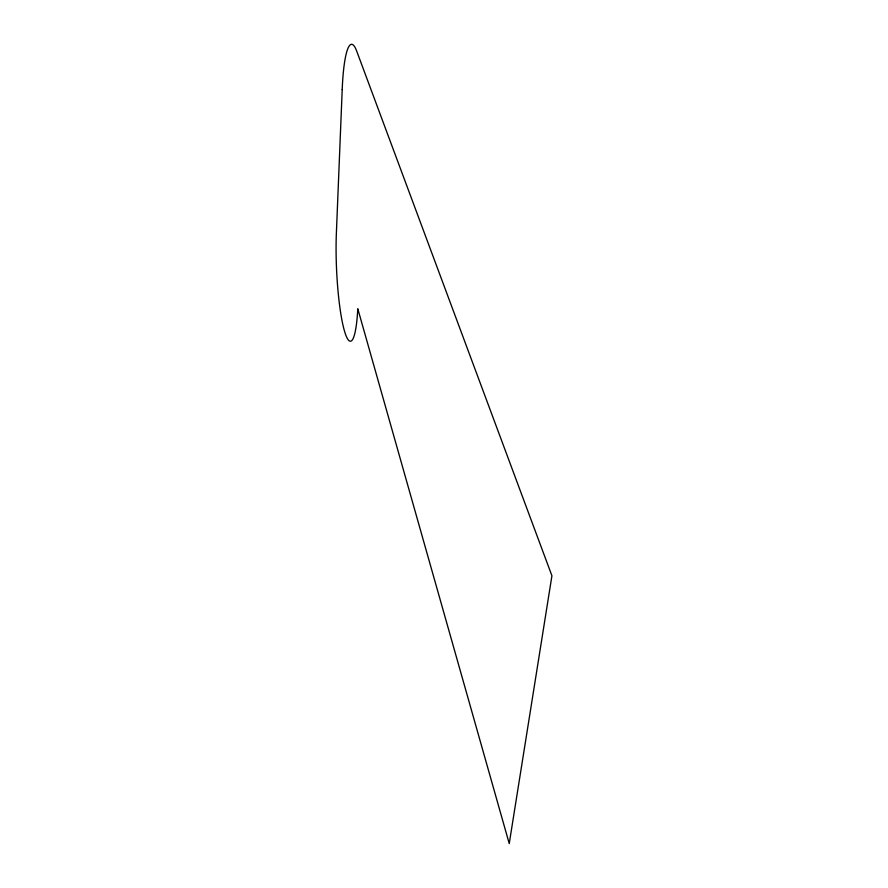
<?xml version="1.0" encoding="UTF-8"?>
<svg xmlns="http://www.w3.org/2000/svg" width="888" height="888" viewBox="0 0 888 888"><rect width="100%" height="100%" fill="white"/><g stroke="black" fill="none" stroke-linecap="round" stroke-linejoin="round"><path stroke-width="1.33" d="M342.202 89.566L336.374 233.111A72.083 10.589 87.4 0 0 344.333 330.525A72.083 10.589 87.4 0 0 357.786 308.735L509.235 843.6L551.925 575.779L356.71 51.149A77.722 11.888 88.2 0 0 342.202 89.566"/></g></svg>
